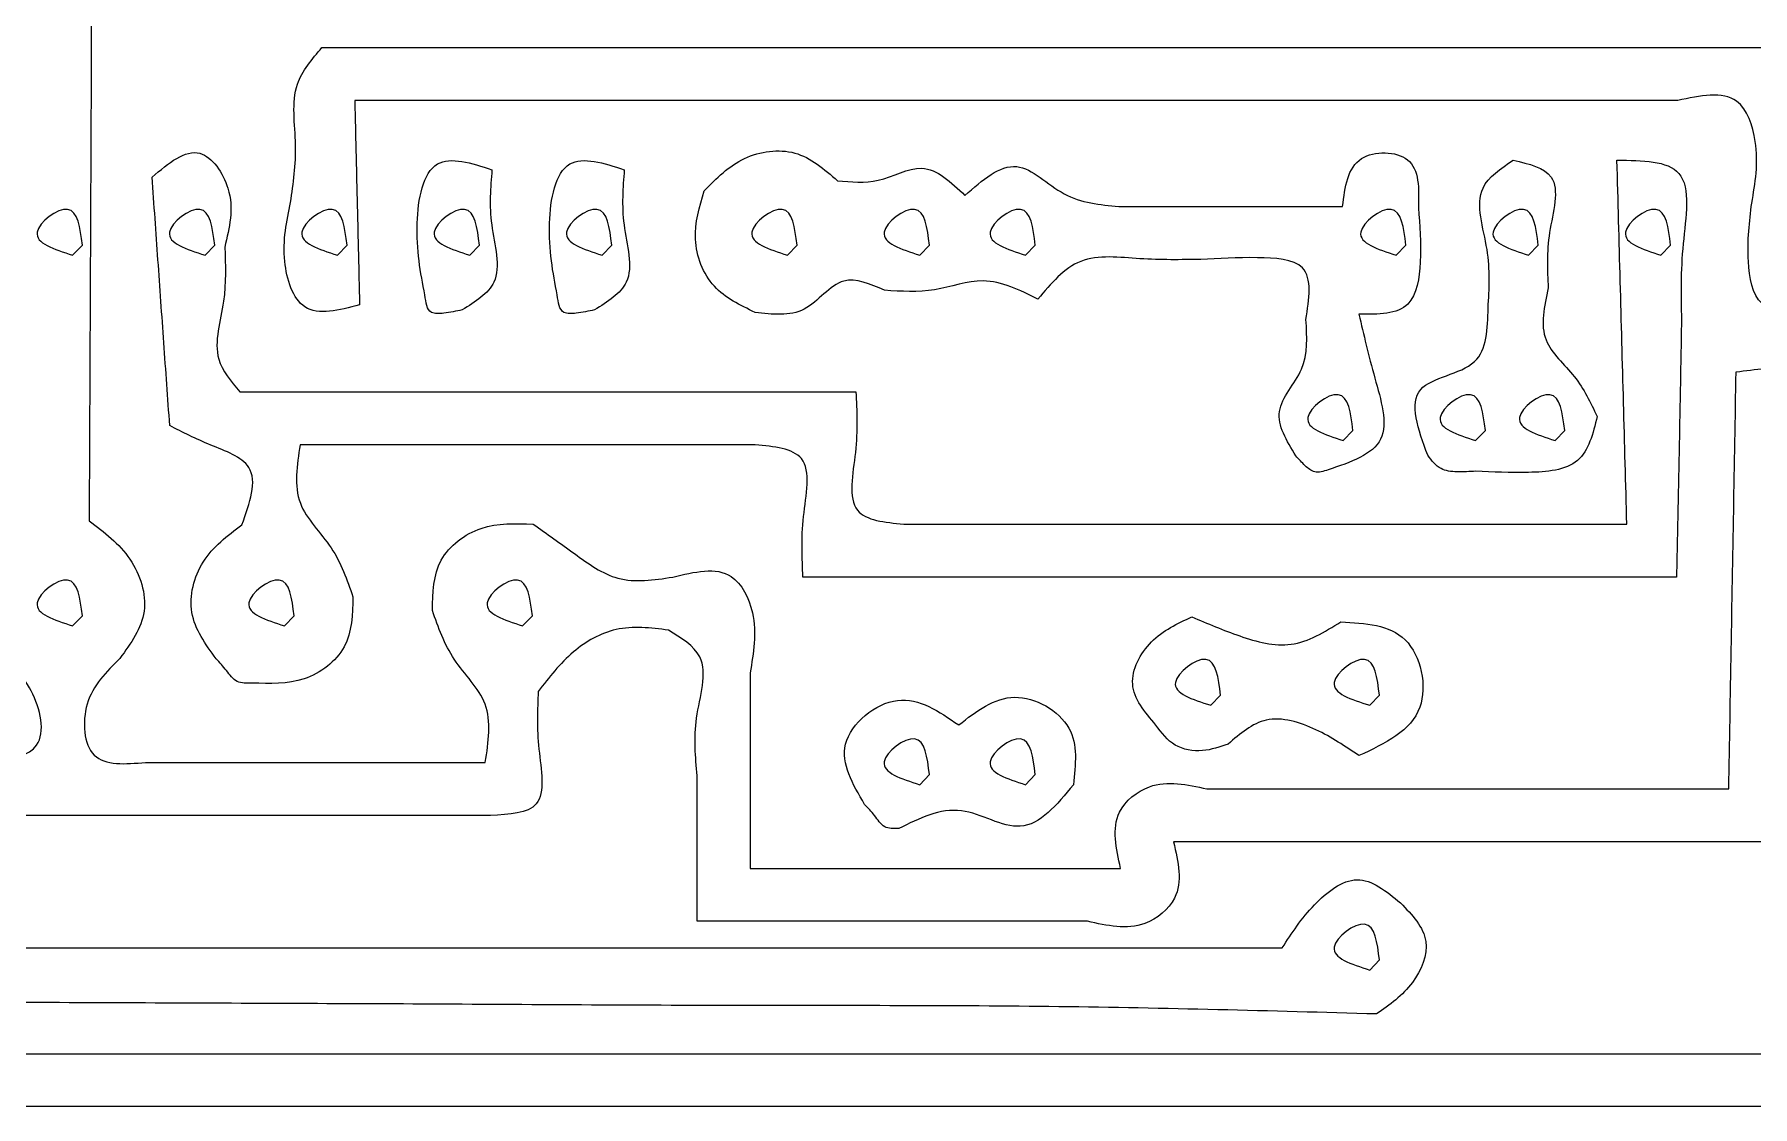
# Model space of a CAD drawing. Extents: x 11 to 259, y -64 to 86.
# Drawn here: x 70.4 to 174.2, y -64.3 to 0.5 of the extents above; entities that cross this region are included whole.
import ezdxf

# ---------------------------------------------------------------- set-up
doc = ezdxf.new("R2010")
doc.units = 0
doc.layers.get('0').update_dxf_attribs({"linetype": 'CONTINUOUS'})

msp = doc.modelspace()

# ---------------------------------------------------------------- linework, layer by layer
at = {"color": 7}
for p, q in [((72.698912, -12.836168), (73.285789, -12.221936)), ((73.285789, -12.221936), (73.285789, -12.221936)), ((80.698912, -12.836168), (81.285792, -12.221936)), ((81.285792, -12.221936), (81.285792, -12.221936)), ((81.285792, -12.221936), (81.285792, -12.221936)), ((88.698912, -12.836168), (89.285792, -12.221936)), ((89.285792, -12.221936), (89.285792, -12.221936)), ((96.698912, -12.836168), (97.285792, -12.221936)), ((97.285792, -12.221936), (97.285792, -12.221936)), ((104.698912, -12.836168), (105.285792, -12.221936)), ((105.285792, -12.221936), (105.285792, -12.221936)), ((105.285792, -12.221936), (105.285792, -12.221936)), ((115.898912, -12.836168), (116.485792, -12.221936)), ((116.485792, -12.221936), (116.485792, -12.221936)), ((116.485792, -12.221936), (116.485792, -12.221936)), ((123.898912, -12.836168), (124.485792, -12.221936)), ((124.485792, -12.221936), (124.485792, -12.221936)), ((124.485792, -12.221936), (124.485792, -12.221936)), ((130.298912, -12.836168), (130.885792, -12.221936)), ((130.885792, -12.221936), (130.885792, -12.221936)), ((130.885792, -12.221936), (130.885792, -12.221936)), ((152.698912, -12.836168), (153.285792, -12.221936)), ((153.285792, -12.221936), (153.285792, -12.221936)), ((153.285792, -12.221936), (153.285792, -12.221936)), ((160.698912, -12.836168), (161.285792, -12.221936)), ((161.285792, -12.221936), (161.285792, -12.221936)), ((161.285792, -12.221936), (161.285792, -12.221936)), ((168.698912, -12.836168), (169.285792, -12.221936)), ((169.285792, -12.221936), (169.285792, -12.221936)), ((169.285792, -12.221936), (169.285792, -12.221936)), ((93.988664, -15.239272), (93.988664, -15.239272)), ((101.988664, -15.239272), (101.988664, -15.239272)), ((149.498912, -24.036168), (150.085792, -23.421936)), ((150.085792, -23.421936), (150.085792, -23.421936)), ((150.085792, -23.421936), (150.085792, -23.421936)), ((157.498912, -24.036168), (158.085792, -23.421936)), ((158.085792, -23.421936), (158.085792, -23.421936)), ((158.085792, -23.421936), (158.085792, -23.421936)), ((162.298912, -24.036168), (162.885792, -23.421936)), ((162.885792, -23.421936), (162.885792, -23.421936)), ((162.885792, -23.421936), (162.885792, -23.421936)), ((146.633368, -24.962296), (146.633368, -24.962296)), ((154.602712, -24.93164), (154.602712, -24.93164)), ((72.698912, -35.236168), (73.285789, -34.621936)), ((73.285789, -34.621936), (73.285789, -34.621936)), ((85.498912, -35.236168), (86.085792, -34.621936)), ((86.085792, -34.621936), (86.085792, -34.621936)), ((99.898912, -35.236168), (100.485792, -34.621936)), ((100.485792, -34.621936), (100.485792, -34.621936)), ((81.366696, -37.228648), (81.366696, -37.228648)), ((141.498912, -40.036168), (142.085792, -39.421936)), ((142.085792, -39.421936), (142.085792, -39.421936)), ((142.085792, -39.421936), (142.085792, -39.421936)), ((151.098912, -40.036168), (151.685792, -39.421936)), ((151.685792, -39.421936), (151.685792, -39.421936)), ((151.685792, -39.421936), (151.685792, -39.421936)), ((138.166704, -41.228648), (138.166704, -41.228648)), ((110.442707, -44.29164), (110.442712, -44.29164)), ((123.898912, -44.836168), (124.485792, -44.221936)), ((124.485792, -44.221936), (124.485792, -44.221936)), ((124.485792, -44.221936), (124.485792, -44.221936)), ((130.298912, -44.836168), (130.885792, -44.221936)), ((130.885792, -44.221936), (130.885792, -44.221936)), ((130.885792, -44.221936), (130.885792, -44.221936)), ((120.566704, -46.028648), (120.566704, -46.028648)), ((151.098912, -56.036168), (151.685792, -55.421936)), ((151.685792, -55.421936), (151.685792, -55.421936)), ((151.685792, -55.421936), (151.685792, -55.421936)), ((93.842712, -58.091728), (93.842712, -58.091728))]:
    msp.add_line(p, q, dxfattribs=at)
for points, knots in [([(73.75454, 24.774384), (73.791234, 18.811484), (73.864623, 6.885615), (73.774466, -11.003391), (73.722441, -22.929317), (73.696428, -28.89228)], [0, 0, 0, 0, 17.888892, 35.777992, 53.667091, 53.667091, 53.667091, 53.667091]), ([(85.872216, -9.645832), (86.035534, -8.50294), (86.37086, -6.156343), (85.737729, -2.664185), (87.168538, -0.992479), (87.768384, -0.29164)], [0, 0, 0, 0, 3.489557, 7.164788, 9.817824, 9.817824, 9.817824, 9.817824]), ([(87.768384, -0.29164), (103.237977, -0.29164), (134.177164, -0.29164), (180.585945, -0.29164), (211.525133, -0.29164), (226.994728, -0.29164)], [0, 0, 0, 0, 46.408778, 92.81756, 139.226344, 139.226344, 139.226344, 139.226344]), ([(174.189184, -9.69164), (174.396784, -8.484637), (174.752653, -6.415587), (173.445393, -2.676457), (171.07003, -3.195173), (169.712416, -3.49164)], [0, 0, 0, 0, 3.741017, 6.412866, 9.97695, 9.97695, 9.97695, 9.97695]), ([(169.712416, -3.49164), (160.827677, -3.49164), (143.058197, -3.49164), (116.403979, -3.49164), (98.634499, -3.49164), (89.74976, -3.49164)], [0, 0, 0, 0, 26.654218, 53.308438, 79.962656, 79.962656, 79.962656, 79.962656]), ([(89.74976, -3.49164), (89.782311, -4.863709), (89.847414, -7.607845), (89.945064, -11.724051), (90.010163, -14.468187), (90.042712, -15.840256)], [0, 0, 0, 0, 4.117364, 8.234726, 12.35209, 12.35209, 12.35209, 12.35209]), ([(77.501782, -8.112568), (78.501356, -7.27416), (80.341554, -5.730667), (82.674159, -9.133598), (82.175486, -11.180995), (81.892488, -12.342896)], [0, 0, 0, 0, 3.221832, 5.931336, 9.4866, 9.4866, 9.4866, 9.4866]), ([(93.988664, -15.239272), (93.7277, -13.88628), (93.241465, -11.365343), (94.110826, -6.413209), (96.791277, -7.26968), (98.042712, -7.669544)], [0, 0, 0, 0, 4.372335, 8.146672, 11.451977, 11.451977, 11.451977, 11.451977]), ([(101.988664, -15.239272), (101.7277, -13.88628), (101.241465, -11.365343), (102.110826, -6.413209), (104.791277, -7.26968), (106.042712, -7.669544)], [0, 0, 0, 0, 4.372335, 8.146672, 11.451977, 11.451977, 11.451977, 11.451977]), ([(110.8712, -8.951848), (111.613858, -8.194168), (113.077639, -6.700779), (116.522651, -6.245983), (118.125597, -7.635428), (118.931576, -8.334056)], [0, 0, 0, 0, 3.136364, 6.18178, 9.261629, 9.261629, 9.261629, 9.261629]), ([(149.456104, -9.89164), (149.602811, -8.71556), (149.879882, -6.494422), (154.134277, -6.559302), (154.074, -8.811905), (154.042712, -9.981168)], [0, 0, 0, 0, 3.114902, 5.882785, 8.870197, 8.870197, 8.870197, 8.870197]), ([(158.253768, -16.025168), (158.321009, -14.875216), (158.458895, -12.51712), (157.134231, -8.854477), (159.020184, -7.596197), (159.776432, -7.09164)], [0, 0, 0, 0, 3.538261, 7.255567, 9.744012, 9.744012, 9.744012, 9.744012]), ([(159.776432, -7.09164), (160.718203, -7.318948), (162.919932, -7.850363), (161.73075, -11.612757), (161.835782, -13.741764), (161.88828, -14.805912)], [0, 0, 0, 0, 2.502539, 5.850587, 9.196398, 9.196398, 9.196398, 9.196398]), ([(166.638272, -29.09164), (166.572101, -26.647195), (166.439758, -21.758307), (166.241238, -14.424973), (166.108887, -9.536085), (166.042712, -7.09164)], [0, 0, 0, 0, 7.33602, 14.672039, 22.00806, 22.00806, 22.00806, 22.00806]), ([(166.042712, -7.09164), (167.576134, -7.105723), (170.815304, -7.135473), (169.850856, -12.505255), (169.909838, -15.283289), (169.940456, -16.725392)], [0, 0, 0, 0, 3.821817, 8.07313, 12.662314, 12.662314, 12.662314, 12.662314]), ([(78.567084, -23.13872), (78.448717, -21.469147), (78.211983, -18.130003), (77.856882, -13.121285), (77.620149, -9.782141), (77.501782, -8.112568)], [0, 0, 0, 0, 5.02129, 10.042578, 15.063868, 15.063868, 15.063868, 15.063868]), ([(98.042712, -7.669544), (97.957444, -8.752024), (97.783529, -10.959873), (98.910539, -14.486844), (97.034688, -15.653128), (96.239136, -16.147752)], [0, 0, 0, 0, 3.333191, 6.798445, 9.350325, 9.350325, 9.350325, 9.350325]), ([(106.042712, -7.669544), (105.957444, -8.752024), (105.783529, -10.959873), (106.910539, -14.486844), (105.034688, -15.653128), (104.239136, -16.147752)], [0, 0, 0, 0, 3.333191, 6.798445, 9.350325, 9.350325, 9.350325, 9.350325]), ([(118.931576, -8.334056), (119.753402, -8.416941), (121.486603, -8.591742), (124.212483, -6.918971), (125.79295, -8.424403), (126.631352, -9.223)], [0, 0, 0, 0, 2.460401, 5.188897, 8.271608, 8.271608, 8.271608, 8.271608]), ([(126.631352, -9.223), (127.685918, -8.296717), (129.712148, -6.516969), (132.558852, -9.587017), (134.795207, -9.789209), (135.928152, -9.89164)], [0, 0, 0, 0, 3.582244, 6.882875, 10.271856, 10.271856, 10.271856, 10.271856]), ([(113.947896, -16.29164), (113.042558, -15.860413), (111.189096, -14.97758), (109.999633, -11.866149), (110.584004, -9.912161), (110.8712, -8.951848)], [0, 0, 0, 0, 2.926715, 5.991745, 8.953867, 8.953867, 8.953867, 8.953867]), ([(73.285789, -12.221936), (73.154556, -11.182654), (72.8941, -9.119995), (69.425343, -11.798207), (71.57029, -12.478312), (72.698912, -12.836168)], [0, 0, 0, 0, 2.334353, 4.63298, 7.185593, 7.185593, 7.185593, 7.185593]), ([(81.285792, -12.221936), (81.154558, -11.182652), (80.894098, -9.119992), (77.425344, -11.79821), (79.57029, -12.478313), (80.698912, -12.836168)], [0, 0, 0, 0, 2.334357, 4.632985, 7.185597, 7.185597, 7.185597, 7.185597]), ([(90.042712, -15.840256), (88.793963, -16.165837), (86.408807, -16.787707), (85.190435, -12.87666), (85.632238, -10.78304), (85.872216, -9.645832)], [0, 0, 0, 0, 3.3079, 6.318209, 9.897571, 9.897571, 9.897571, 9.897571]), ([(89.285792, -12.221936), (89.154562, -11.182654), (88.894109, -9.119993), (85.425344, -11.798201), (87.570291, -12.47831), (88.698912, -12.836168)], [0, 0, 0, 0, 2.334353, 4.632983, 7.185596, 7.185596, 7.185596, 7.185596]), ([(97.285792, -12.221936), (97.154562, -11.182654), (96.894109, -9.119993), (93.425344, -11.798201), (95.570291, -12.47831), (96.698912, -12.836168)], [0, 0, 0, 0, 2.334353, 4.632983, 7.185596, 7.185596, 7.185596, 7.185596]), ([(105.285792, -12.221936), (105.154562, -11.182654), (104.894109, -9.119993), (101.425344, -11.798201), (103.570291, -12.47831), (104.698912, -12.836168)], [0, 0, 0, 0, 2.334353, 4.632983, 7.185596, 7.185596, 7.185596, 7.185596]), ([(116.485792, -12.221936), (116.354562, -11.182654), (116.094109, -9.119993), (112.625344, -11.798201), (114.770291, -12.47831), (115.898912, -12.836168)], [0, 0, 0, 0, 2.334353, 4.632983, 7.185596, 7.185596, 7.185596, 7.185596]), ([(124.485792, -12.221936), (124.354562, -11.182654), (124.094109, -9.119993), (120.625344, -11.798201), (122.770291, -12.47831), (123.898912, -12.836168)], [0, 0, 0, 0, 2.334353, 4.632983, 7.185596, 7.185596, 7.185596, 7.185596]), ([(130.885792, -12.221936), (130.754562, -11.182654), (130.494109, -9.119993), (127.025344, -11.798201), (129.170291, -12.47831), (130.298912, -12.836168)], [0, 0, 0, 0, 2.334353, 4.632983, 7.185596, 7.185596, 7.185596, 7.185596]), ([(135.928152, -9.89164), (137.431258, -9.89164), (140.437469, -9.89164), (144.946787, -9.89164), (147.952998, -9.89164), (149.456104, -9.89164)], [0, 0, 0, 0, 4.509318, 9.018634, 13.527952, 13.527952, 13.527952, 13.527952]), ([(153.285792, -12.221936), (153.154562, -11.182654), (152.894109, -9.119993), (149.425344, -11.798201), (151.570291, -12.47831), (152.698912, -12.836168)], [0, 0, 0, 0, 2.334353, 4.632983, 7.185596, 7.185596, 7.185596, 7.185596]), ([(154.042712, -9.981168), (154.126705, -11.029231), (154.278443, -12.92261), (153.791317, -16.427384), (151.607901, -16.411433), (150.442712, -16.40292)], [0, 0, 0, 0, 3.276546, 5.919242, 8.943361, 8.943361, 8.943361, 8.943361]), ([(161.285792, -12.221936), (161.154562, -11.182654), (160.894109, -9.119993), (157.425344, -11.798201), (159.570291, -12.47831), (160.698912, -12.836168)], [0, 0, 0, 0, 2.334353, 4.632983, 7.185596, 7.185596, 7.185596, 7.185596]), ([(169.285792, -12.221936), (169.154562, -11.182654), (168.894109, -9.119993), (165.425344, -11.798201), (167.570291, -12.47831), (168.698912, -12.836168)], [0, 0, 0, 0, 2.334353, 4.632983, 7.185596, 7.185596, 7.185596, 7.185596]), ([(178.042712, -15.89164), (176.766322, -16.123506), (174.446892, -16.544847), (173.802911, -12.769314), (174.048913, -10.809267), (174.189184, -9.69164)], [0, 0, 0, 0, 3.25229, 5.909993, 9.435932, 9.435932, 9.435932, 9.435932]), ([(81.892488, -12.342896), (81.937736, -13.424318), (82.031216, -15.658434), (80.948363, -18.87872), (82.266067, -20.457348), (82.79552, -21.09164)], [0, 0, 0, 0, 3.281988, 6.780282, 9.130018, 9.130018, 9.130018, 9.130018]), ([(140.885744, -13.09164), (139.681234, -13.110361), (137.302657, -13.147331), (133.436895, -12.629123), (131.833159, -14.54985), (131.0468, -15.49164)], [0, 0, 0, 0, 3.675976, 7.259044, 10.706148, 10.706148, 10.706148, 10.706148]), ([(147.242712, -16.729776), (147.436902, -15.478708), (147.803694, -13.11566), (143.925929, -12.928132), (141.967837, -13.033443), (140.885744, -13.09164)], [0, 0, 0, 0, 3.130982, 5.913878, 9.351501, 9.351501, 9.351501, 9.351501]), ([(121.7722, -14.95816), (120.905725, -14.579658), (119.039687, -13.764519), (117.078681, -16.672162), (114.998044, -16.419277), (113.947896, -16.29164)], [0, 0, 0, 0, 2.531995, 5.452895, 8.429518, 8.429518, 8.429518, 8.429518]), ([(131.0468, -15.49164), (129.951189, -14.946993), (127.922135, -13.938316), (124.788803, -15.147002), (122.783175, -15.021448), (121.7722, -14.95816)], [0, 0, 0, 0, 3.495244, 6.473135, 9.499891, 9.499891, 9.499891, 9.499891]), ([(96.239136, -16.147752), (95.886437, -16.219053), (95.301386, -16.337325), (94.14481, -16.431224), (94.047457, -15.688076), (93.988664, -15.239272)], [0, 0, 0, 0, 1.123823, 1.864181, 2.993052, 2.993052, 2.993052, 2.993052]), ([(104.239136, -16.147752), (103.886437, -16.219053), (103.301386, -16.337325), (102.14481, -16.431224), (102.047457, -15.688076), (101.988664, -15.239272)], [0, 0, 0, 0, 1.123823, 1.864181, 2.993052, 2.993052, 2.993052, 2.993052]), ([(161.88828, -14.805912), (161.641764, -15.924216), (161.176746, -18.033739), (163.652196, -20.077502), (164.44726, -21.746744), (164.842712, -22.577)], [0, 0, 0, 0, 3.156974, 5.955191, 8.724286, 8.724286, 8.724286, 8.724286]), ([(150.442712, -16.40292), (150.731048, -17.636975), (151.286873, -20.015856), (152.663296, -24.430638), (149.939563, -25.349834), (148.580232, -25.808576)], [0, 0, 0, 0, 3.983861, 7.679669, 11.361742, 11.361742, 11.361742, 11.361742]), ([(154.602712, -24.93164), (154.030108, -23.359085), (152.932933, -20.34589), (158.172976, -19.92704), (158.227668, -17.285662), (158.253768, -16.025168)], [0, 0, 0, 0, 3.999073, 7.662684, 11.006884, 11.006884, 11.006884, 11.006884]), ([(146.633368, -24.962296), (146.076155, -24.048489), (144.95846, -22.215511), (147.43797, -19.781561), (147.308782, -17.762419), (147.242712, -16.729776)], [0, 0, 0, 0, 2.859308, 5.735397, 8.746015, 8.746015, 8.746015, 8.746015]), ([(169.940456, -16.725392), (169.911306, -18.455048), (169.853005, -21.91436), (169.7472, -27.102989), (169.677541, -30.562089), (169.642712, -32.29164)], [0, 0, 0, 0, 5.189699, 10.379402, 15.569107, 15.569107, 15.569107, 15.569107]), ([(173.242699, -19.89164), (174.404018, -19.736219), (176.784519, -19.417632), (180.562381, -20.433902), (181.789933, -18.478746), (182.290243, -17.681888)], [0, 0, 0, 0, 3.588508, 7.355819, 9.947564, 9.947564, 9.947564, 9.947564]), ([(82.79552, -21.09164), (86.934097, -21.09164), (95.211251, -21.09164), (107.626981, -21.09164), (115.904135, -21.09164), (120.042712, -21.09164)], [0, 0, 0, 0, 12.41573, 24.831462, 37.247192, 37.247192, 37.247192, 37.247192]), ([(120.042712, -21.09164), (120.098659, -22.248764), (120.208, -24.510196), (119.267081, -28.736027), (121.786989, -28.980522), (122.93224, -29.09164)], [0, 0, 0, 0, 3.66591, 7.16449, 10.079222, 10.079222, 10.079222, 10.079222]), ([(150.085792, -23.421936), (149.954562, -22.382654), (149.694109, -20.319993), (146.225344, -22.998201), (148.370291, -23.67831), (149.498912, -24.036168)], [0, 0, 0, 0, 2.334353, 4.632983, 7.185596, 7.185596, 7.185596, 7.185596]), ([(158.085792, -23.421936), (157.954562, -22.382654), (157.694109, -20.319993), (154.225344, -22.998201), (156.370291, -23.67831), (157.498912, -24.036168)], [0, 0, 0, 0, 2.334353, 4.632983, 7.185596, 7.185596, 7.185596, 7.185596]), ([(162.885792, -23.421936), (162.754562, -22.382654), (162.494109, -20.319993), (159.025344, -22.998201), (161.170291, -23.67831), (162.298912, -24.036168)], [0, 0, 0, 0, 2.334353, 4.632983, 7.185596, 7.185596, 7.185596, 7.185596]), ([(164.842712, -22.577), (164.59088, -23.620899), (164.075704, -25.756417), (160.552526, -26.03784), (158.538997, -25.941118), (157.508992, -25.89164)], [0, 0, 0, 0, 2.91504, 5.963336, 9.155694, 9.155694, 9.155694, 9.155694]), ([(82.928184, -29.128304), (83.405075, -27.808305), (84.245717, -25.481473), (80.896928, -24.318266), (79.350638, -23.535415), (78.567084, -23.13872)], [0, 0, 0, 0, 3.494933, 6.160707, 8.899239, 8.899239, 8.899239, 8.899239]), ([(86.442712, -24.29164), (86.25435, -25.530936), (85.890464, -27.925064), (88.562674, -30.397861), (89.284745, -32.454008), (89.642712, -33.473344)], [0, 0, 0, 0, 3.525873, 6.81144, 10.041631, 10.041631, 10.041631, 10.041631]), ([(113.953184, -24.29164), (110.896465, -24.29164), (104.783027, -24.29164), (95.612869, -24.29164), (89.499431, -24.29164), (86.442712, -24.29164)], [0, 0, 0, 0, 9.170158, 18.340314, 27.510472, 27.510472, 27.510472, 27.510472]), ([(116.842712, -32.29164), (116.786765, -31.134516), (116.677424, -28.873084), (117.618343, -24.647253), (115.098435, -24.402758), (113.953184, -24.29164)], [0, 0, 0, 0, 3.66591, 7.16449, 10.079222, 10.079222, 10.079222, 10.079222]), ([(148.580232, -25.808576), (148.302169, -25.898187), (147.79166, -26.062707), (147.137481, -25.533673), (146.811397, -25.164079), (146.633368, -24.962296)], [0, 0, 0, 0, 0.816803, 1.499609, 2.320648, 2.320648, 2.320648, 2.320648]), ([(157.508992, -25.89164), (157.132086, -25.91491), (156.434194, -25.957996), (155.286145, -25.838692), (154.841829, -25.248995), (154.602712, -24.93164)], [0, 0, 0, 0, 1.145695, 2.121406, 3.258388, 3.258388, 3.258388, 3.258388]), ([(73.696428, -28.89228), (74.603827, -29.575441), (76.382963, -30.914914), (77.538392, -34.459464), (76.214513, -36.295457), (75.557233, -37.206992)], [0, 0, 0, 0, 3.384782, 6.63654, 9.842847, 9.842847, 9.842847, 9.842847]), ([(94.442699, -34.309936), (94.469749, -33.23754), (94.523932, -31.089391), (97.357749, -28.960714), (99.469704, -29.047673), (100.537515, -29.09164)], [0, 0, 0, 0, 3.079436, 6.168515, 9.327617, 9.327617, 9.327617, 9.327617]), ([(81.366696, -37.228648), (80.723766, -36.34), (79.444571, -34.571918), (80.328261, -31.086465), (82.05049, -29.789349), (82.928184, -29.128304)], [0, 0, 0, 0, 3.15685, 6.280973, 9.527754, 9.527754, 9.527754, 9.527754]), ([(100.537515, -29.09164), (101.361553, -29.675885), (102.996636, -30.835163), (105.650797, -32.79252), (107.827306, -32.463749), (108.966691, -32.29164)], [0, 0, 0, 0, 3.063426, 6.078551, 9.390966, 9.390966, 9.390966, 9.390966]), ([(122.93224, -29.09164), (127.788466, -29.09164), (137.500917, -29.09164), (152.069595, -29.09164), (161.782046, -29.09164), (166.638272, -29.09164)], [0, 0, 0, 0, 14.568678, 29.137354, 43.706032, 43.706032, 43.706032, 43.706032]), ([(108.966691, -32.29164), (110.27885, -31.975036), (112.537848, -31.429974), (114.214176, -34.851226), (113.854239, -36.878971), (113.642699, -38.070704)], [0, 0, 0, 0, 3.528612, 6.07482, 9.704433, 9.704433, 9.704433, 9.704433]), ([(73.285789, -34.621936), (73.154556, -33.582654), (72.8941, -31.519995), (69.425343, -34.198207), (71.57029, -34.878312), (72.698912, -35.236168)], [0, 0, 0, 0, 2.334353, 4.63298, 7.185593, 7.185593, 7.185593, 7.185593]), ([(86.085792, -34.621936), (85.954561, -33.582655), (85.694106, -31.519994), (82.22534, -34.198206), (84.370289, -34.878312), (85.498912, -35.236168)], [0, 0, 0, 0, 2.334352, 4.632985, 7.185598, 7.185598, 7.185598, 7.185598]), ([(100.485792, -34.621936), (100.354562, -33.582654), (100.094109, -31.519993), (96.625344, -34.198201), (98.770291, -34.87831), (99.898912, -35.236168)], [0, 0, 0, 0, 2.334353, 4.632983, 7.185596, 7.185596, 7.185596, 7.185596]), ([(89.642712, -33.473344), (89.615662, -34.545741), (89.561478, -36.693893), (86.727656, -38.822568), (84.6157, -38.735607), (83.547888, -38.69164)], [0, 0, 0, 0, 3.07944, 6.168521, 9.327625, 9.327625, 9.327625, 9.327625]), ([(97.642699, -43.49164), (97.831061, -42.252344), (98.194947, -39.858216), (95.522737, -37.385419), (94.800666, -35.329272), (94.442699, -34.309936)], [0, 0, 0, 0, 3.525873, 6.81144, 10.041631, 10.041631, 10.041631, 10.041631]), ([(108.708992, -35.49164), (107.634808, -35.363781), (105.57569, -35.118686), (102.740451, -36.741548), (101.494832, -38.351763), (100.842712, -39.19476)], [0, 0, 0, 0, 3.168066, 6.072911, 9.264674, 9.264674, 9.264674, 9.264674]), ([(138.166704, -41.228648), (137.500836, -40.441272), (136.179709, -38.879066), (137.758831, -35.89116), (139.4752, -35.095564), (140.3466, -34.69164)], [0, 0, 0, 0, 2.835272, 5.625369, 8.502739, 8.502739, 8.502739, 8.502739]), ([(140.3466, -34.69164), (141.292086, -35.096464), (143.18691, -35.907762), (146.470684, -36.788746), (148.371717, -35.600598), (149.346496, -34.99136)], [0, 0, 0, 0, 3.121966, 6.256649, 9.555554, 9.555554, 9.555554, 9.555554]), ([(149.346496, -34.99136), (150.826358, -35.076598), (153.83241, -35.249743), (155.009367, -40.947629), (152.02748, -42.341669), (150.44824, -43.079968)], [0, 0, 0, 0, 4.04293, 8.21243, 12.906871, 12.906871, 12.906871, 12.906871]), ([(110.442712, -44.29164), (110.341927, -43.161826), (110.134047, -40.831441), (111.428208, -37.153721), (109.488912, -35.968355), (108.708992, -35.49164)], [0, 0, 0, 0, 3.48376, 7.185695, 9.676014, 9.676014, 9.676014, 9.676014]), ([(68.068594, -43.49164), (69.071798, -43.284897), (71.314692, -42.822676), (70.452828, -38.79479), (68.809, -37.409746), (67.985729, -36.71608)], [0, 0, 0, 0, 2.663976, 5.955935, 9.258791, 9.258791, 9.258791, 9.258791]), ([(75.557233, -37.206992), (74.73717, -38.007536), (73.170477, -39.536939), (73.446242, -43.792336), (75.883605, -43.592302), (77.110138, -43.49164)], [0, 0, 0, 0, 3.404004, 6.503198, 9.642581, 9.642581, 9.642581, 9.642581]), ([(83.547888, -38.69164), (83.2229, -38.708526), (82.570479, -38.742424), (81.999992, -37.903257), (81.580419, -37.456313), (81.366696, -37.228648)], [0, 0, 0, 0, 0.911073, 1.828995, 2.78202, 2.78202, 2.78202, 2.78202]), ([(142.085792, -39.421936), (141.954562, -38.382654), (141.694109, -36.319993), (138.225344, -38.998201), (140.370291, -39.67831), (141.498912, -40.036168)], [0, 0, 0, 0, 2.334353, 4.632983, 7.185596, 7.185596, 7.185596, 7.185596]), ([(151.685792, -39.421936), (151.554562, -38.382654), (151.294109, -36.319993), (147.825344, -38.998201), (149.970291, -39.67831), (151.098912, -40.036168)], [0, 0, 0, 0, 2.334353, 4.632983, 7.185596, 7.185596, 7.185596, 7.185596]), ([(100.842712, -39.19476), (100.796175, -40.29742), (100.705742, -42.440134), (101.540092, -46.521696), (99.089022, -46.637825), (97.953184, -46.69164)], [0, 0, 0, 0, 3.502396, 6.805937, 9.658889, 9.658889, 9.658889, 9.658889]), ([(120.566704, -46.028648), (119.848389, -44.797247), (118.358015, -42.242313), (122.641112, -38.734186), (125.062274, -40.402021), (126.254072, -41.223)], [0, 0, 0, 0, 3.819307, 7.924366, 11.903985, 11.903985, 11.903985, 11.903985]), ([(126.254072, -41.223), (127.323296, -40.395543), (129.458643, -38.743031), (133.609941, -41.066768), (133.322268, -43.620815), (133.185152, -44.838176)], [0, 0, 0, 0, 3.775944, 7.540931, 10.969818, 10.969818, 10.969818, 10.969818]), ([(142.538888, -42.38324), (142.03288, -42.557775), (140.99583, -42.915481), (139.210065, -42.620798), (138.514993, -41.693369), (138.166704, -41.228648)], [0, 0, 0, 0, 1.600655, 3.2805, 4.967648, 4.967648, 4.967648, 4.967648]), ([(150.44824, -43.079968), (149.62347, -42.521827), (147.969709, -41.402688), (144.819787, -40.419048), (143.269584, -41.754003), (142.538888, -42.38324)], [0, 0, 0, 0, 3.038548, 6.092652, 8.815775, 8.815775, 8.815775, 8.815775]), ([(124.485792, -44.221936), (124.354562, -43.182654), (124.094109, -41.119993), (120.625344, -43.798201), (122.770291, -44.47831), (123.898912, -44.836168)], [0, 0, 0, 0, 2.334353, 4.632983, 7.185596, 7.185596, 7.185596, 7.185596]), ([(130.885792, -44.221936), (130.754562, -43.182654), (130.494109, -41.119993), (127.025344, -43.798201), (129.170291, -44.47831), (130.298912, -44.836168)], [0, 0, 0, 0, 2.334353, 4.632983, 7.185596, 7.185596, 7.185596, 7.185596]), ([(77.110138, -43.49164), (79.391533, -43.49164), (83.954325, -43.49164), (90.798512, -43.49164), (95.361304, -43.49164), (97.642699, -43.49164)], [0, 0, 0, 0, 6.844187, 13.688375, 20.532562, 20.532562, 20.532562, 20.532562]), ([(110.442699, -53.09164), (110.4427, -52.113862), (110.442703, -50.158305), (110.442697, -47.224972), (110.442704, -45.269416), (110.442707, -44.29164)], [0, 0, 0, 0, 2.933334, 5.866671, 8.8, 8.8, 8.8, 8.8]), ([(136.042699, -49.89164), (135.767678, -48.686089), (135.301164, -46.641129), (138.071317, -44.384508), (140.06103, -44.827999), (141.243851, -45.09164)], [0, 0, 0, 0, 3.396153, 5.760851, 9.227253, 9.227253, 9.227253, 9.227253]), ([(133.185152, -44.838176), (132.182864, -46.053243), (130.277725, -48.362829), (126.284245, -45.664463), (123.87567, -46.868391), (122.6288, -47.49164)], [0, 0, 0, 0, 4.07713, 7.749765, 11.691646, 11.691646, 11.691646, 11.691646]), ([(141.243851, -45.09164), (144.75032, -45.09164), (151.763257, -45.09164), (162.282662, -45.09164), (169.295599, -45.09164), (172.802067, -45.09164)], [0, 0, 0, 0, 10.519406, 21.03881, 31.558216, 31.558216, 31.558216, 31.558216]), ([(97.953184, -46.69164), (94.568462, -46.69164), (87.799018, -46.69164), (77.644853, -46.69164), (70.87541, -46.69164), (67.490688, -46.69164)], [0, 0, 0, 0, 10.154167, 20.308331, 30.462496, 30.462496, 30.462496, 30.462496]), ([(122.6288, -47.49164), (122.323028, -47.496905), (121.693119, -47.50775), (121.1904, -46.666987), (120.774575, -46.241399), (120.566704, -46.028648)], [0, 0, 0, 0, 0.855232, 1.761831, 2.668062, 2.668062, 2.668062, 2.668062]), ([(139.242699, -48.29164), (139.51772, -49.497191), (139.984235, -51.542151), (137.214081, -53.798772), (135.224368, -53.355281), (134.041547, -53.09164)], [0, 0, 0, 0, 3.396153, 5.760851, 9.227253, 9.227253, 9.227253, 9.227253]), ([(176.042699, -48.29164), (171.953811, -48.29164), (163.776033, -48.29164), (151.509366, -48.29164), (143.331588, -48.29164), (139.242699, -48.29164)], [0, 0, 0, 0, 12.266666, 24.533334, 36.8, 36.8, 36.8, 36.8]), ([(113.642699, -49.89164), (116.131588, -49.89164), (121.109366, -49.89164), (128.576033, -49.89164), (133.553811, -49.89164), (136.042699, -49.89164)], [0, 0, 0, 0, 7.466666, 14.933334, 22.4, 22.4, 22.4, 22.4]), ([(145.81244, -54.69164), (146.383995, -53.811243), (147.480547, -52.122166), (150.35806, -49.862039), (152.09153, -51.272196), (152.958064, -51.977112)], [0, 0, 0, 0, 3.245373, 6.226377, 9.206004, 9.206004, 9.206004, 9.206004]), ([(152.958064, -51.977112), (153.661647, -52.709777), (155.019158, -54.123398), (153.786744, -57.091286), (152.299436, -58.139833), (151.516728, -58.69164)], [0, 0, 0, 0, 2.794031, 5.390875, 8.275592, 8.275592, 8.275592, 8.275592]), ([(134.041547, -53.09164), (131.419452, -53.09164), (126.175263, -53.09164), (118.30898, -53.09164), (113.064793, -53.09164), (110.442699, -53.09164)], [0, 0, 0, 0, 7.866286, 15.732568, 23.598848, 23.598848, 23.598848, 23.598848]), ([(151.685792, -55.421936), (151.554562, -54.382654), (151.294109, -52.319993), (147.825344, -54.998201), (149.970291, -55.67831), (151.098912, -56.036168)], [0, 0, 0, 0, 2.334353, 4.632983, 7.185596, 7.185596, 7.185596, 7.185596]), ([(45.68805, -54.69164), (56.812982, -54.69164), (79.062846, -54.69164), (112.437643, -54.69164), (134.687507, -54.69164), (145.81244, -54.69164)], [0, 0, 0, 0, 33.374796, 66.749592, 100.12439, 100.12439, 100.12439, 100.12439]), ([(151.516728, -58.69164), (145.114261, -58.512317), (132.301919, -58.153463), (113.073939, -58.212056), (100.252428, -58.131833), (93.842712, -58.091728)], [0, 0, 0, 0, 19.213714, 38.449656, 57.679366, 57.679366, 57.679366, 57.679366]), ([(14.442708, -61.09164), (37.376042, -61.09164), (83.24271, -61.09164), (152.042712, -61.09164), (197.909379, -61.09164), (220.842712, -61.09164)], [0, 0, 0, 0, 68.800003, 137.600004, 206.400004, 206.400004, 206.400004, 206.400004]), ([(224.042712, -64.29164), (200.398267, -64.29164), (153.109376, -64.29164), (82.176042, -64.29164), (34.887152, -64.29164), (11.242708, -64.29164)], [0, 0, 0, 0, 70.933336, 141.866671, 212.800004, 212.800004, 212.800004, 212.800004])]:
    msp.add_open_spline(points, degree=3, knots=knots, dxfattribs=at)
for points in [[(172.802067, -45.09164), (172.851027, -42.29164), (172.948947, -36.69164), (173.095826, -28.29164), (173.193741, -22.69164), (173.242699, -19.89164)], [(169.642712, -32.29164), (163.776045, -32.29164), (152.042712, -32.29164), (134.442712, -32.29164), (122.709379, -32.29164), (116.842712, -32.29164)], [(113.642699, -38.070704), (113.642699, -39.384141), (113.642699, -42.011016), (113.642699, -45.951328), (113.642699, -48.578203), (113.642699, -49.89164)], [(93.842712, -58.091728), (87.687156, -58.068284), (75.376044, -58.021397), (56.909376, -57.951038), (44.598264, -57.904138), (38.442708, -57.880688)]]:
    msp.add_open_spline(points, degree=3, dxfattribs=at)

doc.saveas('drawing.dxf')
